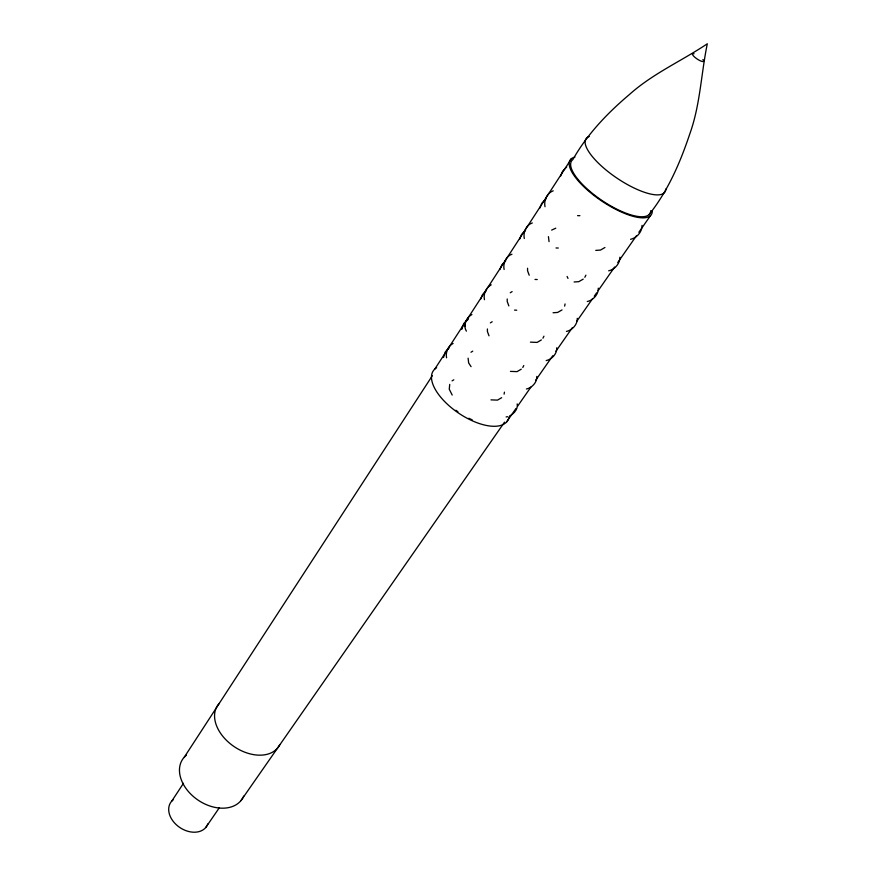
<?xml version="1.0" encoding="UTF-8"?>
<svg xmlns="http://www.w3.org/2000/svg" width="876" height="876" viewBox="0 0 876 876"><rect width="100%" height="100%" fill="white"/><g stroke="black" fill="none" stroke-linecap="round" stroke-linejoin="round"><path stroke-width="1.31" d="M527.56 268.22L527.582 270.837L529.213 275.228M443.53 357.474L445.413 351.769L449.191 347.827M466.393 331.15C462.813 325.609 466.36 317.386 471.912 314.517M507.226 298.99L507.237 301.585L508.846 305.91M464.915 326.529L465.068 325.182M465.079 324.985L465.2 324M461.816 329.354L463.743 323.54L468.54 318.941M462.002 327.909L462.123 326.923M480.727 299.077L482.523 294.599L486.399 290.547M487.406 328.96L487.417 331.544L489.005 335.815M499.933 269.512L501.784 264.924L505.715 260.818M519.632 239.192L521.538 234.494L525.523 230.322M504.105 394.145L504.445 392.163M539.835 208.083L541.806 203.276L545.847 199.038M468.102 358.185L468.649 362.949L471.069 366.65M564.648 306.096L565.064 303.95M560.574 176.164L562.611 171.225L566.706 166.933M449.727 384.411L449.257 389.207L452.191 395.043M522.797 367.482L523.771 365.544M542.934 338.191L543.941 336.209M584.829 277.276L585.902 275.184M434.803 369.07L571.491 158.589M184.365 757.072L432.339 375.716M171.718 801.168L183.478 783.308M205.761 827.491L219.405 807.639M240.955 800.631L504.554 422.133M649.204 214.445C668.081 190.694 680.203 162.575 689.762 134.006C700.285 104.901 701.085 73.77 707.304 43.8C681.605 60.992 652.784 73.573 629.515 94.433C607.44 113.07 587.161 134.269 572.871 159.574A47.194 15.845 34 0 0 603.476 201.469A47.194 15.845 34 0 0 650.846 210.579M506.602 421.947L515.997 408.479M517.563 406.234L530.867 387.159M535.565 380.425L552.778 355.733M555.91 351.243L572.346 327.679M577.032 320.945L592.691 298.497M594.257 296.252L596.6 292.891M598.166 290.646L614.602 267.07M617.733 262.581L636.513 235.655M638.856 232.282L650.594 215.452M501.663 397.693L497.48 400.113L490.987 399.872M521.275 369.179L517.037 371.632L510.456 371.38M541.379 339.932L537.087 342.417L530.44 342.144M562.009 309.929L557.662 312.436L553.063 312.754M583.197 279.126L578.784 281.667L574.119 281.984M604.944 247.492L600.476 250.076L595.757 250.394M551.65 230.092L555.767 228.198M510.259 292.759L512.11 291.588M490.363 322.883L492.181 321.755M470.981 352.24L472.744 351.145M491.206 284.842C486.038 287.525 483.18 294.04 484.45 299.68M452.071 380.863L453.801 379.812M453.1 343.447C448.063 345.998 445.358 352.382 446.585 357.813M509.525 416.012C513.84 413.855 518.264 409.037 517.19 403.913M553.205 190.837C547.04 192.873 543.646 200.538 545.014 206.703M630.578 239.312C636.786 237.965 642.185 231.855 642.031 225.395M608.645 270.826C614.711 269.523 620.088 263.534 619.88 257.205M587.281 301.53C593.216 300.26 598.56 294.38 598.297 288.182M566.465 331.435C572.269 330.219 577.591 324.438 577.273 318.36M532.312 222.953C526.246 224.891 522.961 232.479 524.297 238.502M546.175 360.594C551.858 359.412 557.158 353.74 556.775 347.772M526.399 389.021C531.951 387.882 537.229 382.297 536.802 376.45M506.12 416.932L507.609 416.691M511.956 254.237C505.989 256.066 502.802 263.599 504.116 269.49M577.591 215.649L579.901 215.682M556.019 247.974L558.286 248.028M535.017 279.444L537.24 279.532M514.562 310.104L516.731 310.214M567.101 276.455L567.987 278.415M549.044 241.612L548.431 236.629M702.891 59.524A6.679 1.697 34 0 1 701.271 61.2A6.679 1.697 34 0 1 693.737 56.228A6.679 1.697 34 0 1 694.066 53.71M665.87 188.997A47.611 15.33 34 0 1 615.938 177.434A47.611 15.33 34 0 1 589.252 136.492M243.703 796.098A35.785 25.327 33.9 0 1 197.1 799.449A35.785 25.327 33.9 0 1 186.314 755.243M279.718 744.786A36.814 24.824 33.9 0 1 233.881 746.44A36.814 24.824 33.9 0 1 219.252 703.417M509.022 417.031A44.742 20.882 34 0 1 458.257 412.892A44.742 20.882 34 0 1 436.642 367.712M652.292 211.444A48.903 16.414 34 0 1 599.239 199.323A48.903 16.414 34 0 1 574.919 157.122M207.82 823.922A21.561 15.746 33.9 0 1 179.394 827.218A21.561 15.746 33.9 0 1 173.229 799.744M472.23 419.867A43.176 20.148 34 0 1 468.868 418.268M457.94 411.731A43.176 20.148 34 0 1 455.859 410.253"/></g></svg>
